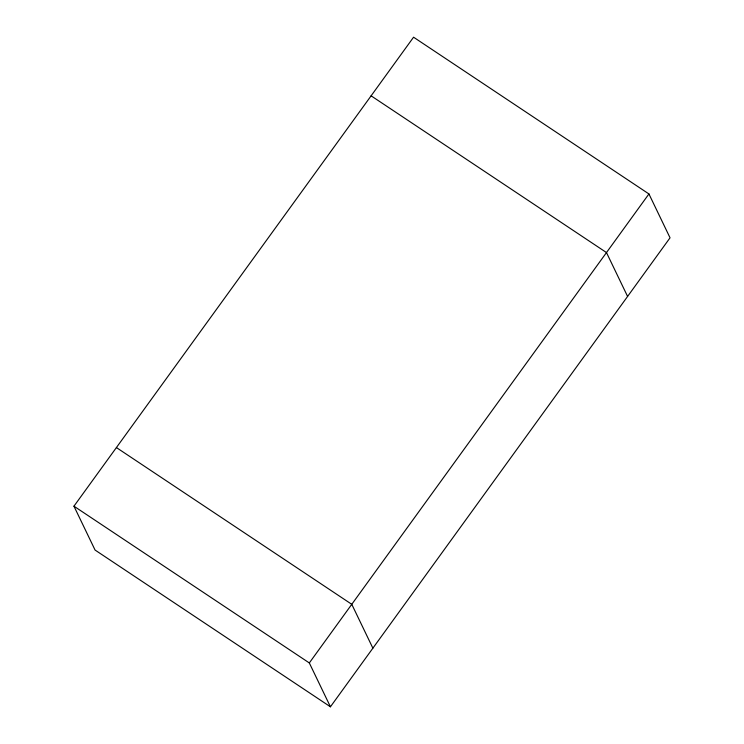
<?xml version="1.0" encoding="UTF-8"?>
<svg xmlns="http://www.w3.org/2000/svg" width="744" height="744" viewBox="0 0 744 744"><rect width="100%" height="100%" fill="white"/><g stroke="black" fill="none" stroke-linecap="round" stroke-linejoin="round"><path stroke-width="1.12" d="M73.954 506.19L413.571 37.2L648.935 193.952L670.046 237.81L330.429 706.8L95.065 550.049L73.954 506.19L309.318 662.941L330.429 706.8M309.318 662.941L648.935 193.952M371.117 95.827L606.481 252.569L627.592 296.438M116.408 447.562L351.773 604.314L372.884 648.173"/></g></svg>
